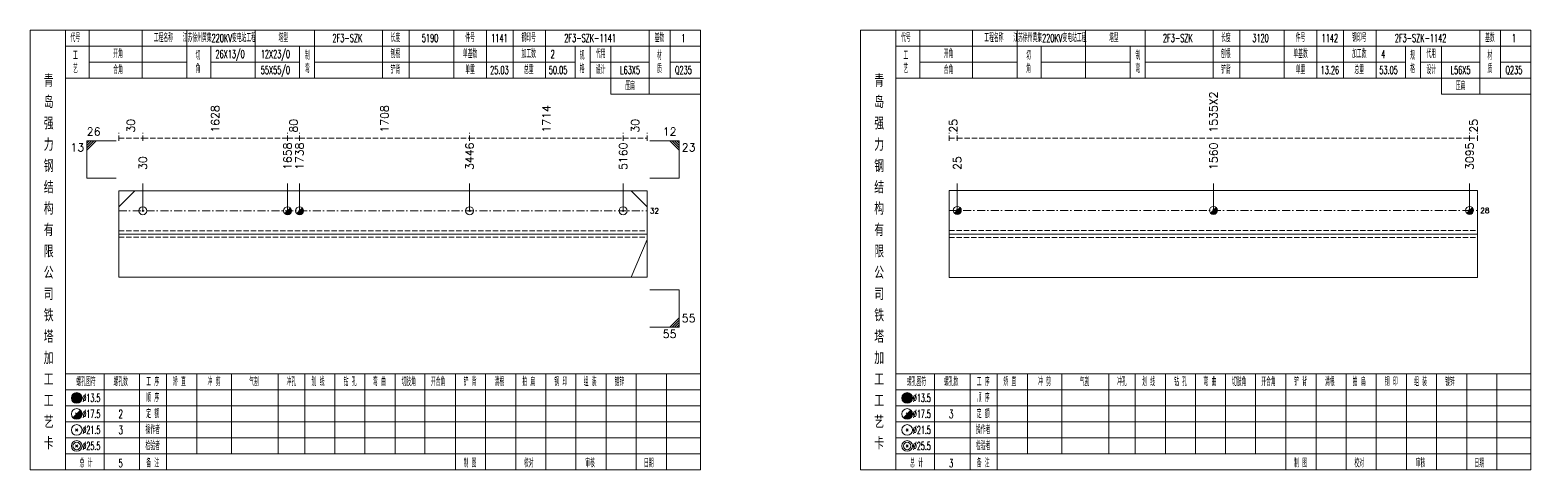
# Model space of a CAD drawing. Extents: x 0 to 4623, y -1159 to 4890.
# Drawn here: x 12 to 575, y -1159 to -994 of the extents above; entities that cross this region are included whole.
import ezdxf
from ezdxf.enums import TextEntityAlignment as Align

# ---------------------------------------------------------------- set-up
doc = ezdxf.new("R2010")
doc.units = 0
doc.header["$MEASUREMENT"] = 0
doc.linetypes.add('一点画线', pattern=[5.2, 3, -1, 0.2, -1])
doc.linetypes.add('虚线', pattern=[2.75, 2, -0.75])
doc.layers.get('0').update_dxf_attribs({"linetype": 'CONTINUOUS', "lineweight": 25})
for name, color, linetype, lineweight in [('1', 7, 'CONTINUOUS', 25), ('4', 7, 'CONTINUOUS', 25), ('5', 7, 'CONTINUOUS', 25)]:
    doc.layers.add(name, color=color, linetype=linetype, lineweight=lineweight)
doc.styles.get("Standard").update_dxf_attribs({"font": 'simplex.shx', "width": 0.7, "height": 3, "bigfont": 'gbhzfs.shx'})

# ---------------------------------------------------------------- blocks, each defined once
blk = doc.blocks.new('孔21.5')
at = {"layer": '5', "color": 7, "linetype": 'Continuous', "lineweight": 13}
for p, q in [((-0.2, -0.2), (0.2, 0.2)), ((-0.2, 0.2), (0.2, -0.2))]:
    blk.add_line(p, q, dxfattribs=at)
blk.add_circle((0, 0), 1, dxfattribs=at)
blk = doc.blocks.new('孔17.5')
at = {"layer": '5', "color": 7, "linetype": 'Continuous', "lineweight": 13}
for p, q in [((-0.707, -0.707), (0.707, 0.707)), ((-0.2, 0.2), (0.2, -0.2))]:
    blk.add_line(p, q, dxfattribs=at)
blk.add_circle((0, 0), 1, dxfattribs=at)
for radius in [0.9, 0.8, 0.7, 0.6, 0.5, 0.4, 0.3, 0.2, 0.1]:
    blk.add_arc((0, 0), radius, 225, 45, dxfattribs=at)

msp = doc.modelspace()

# ---------------------------------------------------------------- linework, layer by layer
at = {"color": 7, "linetype": 'Continuous', "lineweight": 13}
for p, q in [((33.109, -1035.011), (44.109, -1035.011)), ((33.109, -1049.011), (33.109, -1035.011)), ((33.984, -1035.011), (33.109, -1035.886)), ((34.859, -1035.011), (33.109, -1036.761)), ((35.734, -1035.011), (33.109, -1037.636)), ((36.609, -1035.011), (33.109, -1038.511)), ((255.209, -1035.011), (244.209, -1035.011)), ((251.709, -1035.011), (255.209, -1038.511)), ((252.584, -1035.011), (255.209, -1037.636)), ((253.459, -1035.011), (255.209, -1036.761)), ((254.334, -1035.011), (255.209, -1035.886)), ((255.209, -1049.011), (255.209, -1035.011)), ((33.109, -1049.011), (44.109, -1049.011)), ((54.109, -1061.32), (54.109, -1051.011)), ((108.394, -1061.32), (108.394, -1051.011)), ((112.894, -1061.32), (112.894, -1051.011)), ((176.642, -1061.32), (176.642, -1051.011)), ((234.209, -1061.32), (234.209, -1051.011)), ((255.209, -1049.011), (244.209, -1049.011)), ((359.509, -1061.172), (359.509, -1051.011)), ((455.559, -1061.172), (455.559, -1051.011)), ((551.609, -1061.172), (551.609, -1051.011)), ((45.109, -1059.82), (51.109, -1053.82)), ((243.209, -1059.82), (237.209, -1053.82)), ((243.209, -1072.067), (237.209, -1086.201)), ((255.209, -1091.011), (244.209, -1091.011)), ((255.209, -1091.011), (255.209, -1105.011)), ((251.709, -1105.011), (255.209, -1101.511)), ((252.584, -1105.011), (255.209, -1102.386)), ((255.209, -1105.011), (244.209, -1105.011)), ((253.459, -1105.011), (255.209, -1103.261)), ((254.334, -1105.011), (255.209, -1104.136))]:
    msp.add_line(p, q, dxfattribs=at)
at = {"color": 8, "linetype": '虚线', "lineweight": 9}
for p, q in [((45.109, -1035.011), (45.109, -1032.011)), ((45.109, -1034.011), (54.109, -1034.011)), ((54.109, -1035.011), (54.109, -1032.011)), ((54.109, -1035.011), (54.109, -1032.011)), ((54.109, -1034.011), (108.394, -1034.011)), ((108.394, -1035.011), (108.394, -1032.011)), ((108.394, -1035.011), (108.394, -1032.011)), ((108.394, -1034.011), (112.894, -1034.011)), ((112.894, -1035.011), (112.894, -1032.011)), ((112.894, -1035.011), (112.894, -1032.011)), ((112.894, -1034.011), (176.642, -1034.011)), ((176.642, -1035.011), (176.642, -1032.011)), ((176.642, -1035.011), (176.642, -1032.011)), ((176.642, -1034.011), (234.209, -1034.011)), ((234.209, -1035.011), (234.209, -1032.011)), ((234.209, -1035.011), (234.209, -1032.011)), ((234.209, -1034.011), (243.209, -1034.011)), ((243.209, -1035.011), (243.209, -1032.011)), ((356.509, -1035.011), (356.509, -1032.011)), ((356.509, -1034.011), (359.509, -1034.011)), ((359.509, -1035.011), (359.509, -1032.011)), ((359.509, -1035.011), (359.509, -1032.011)), ((359.509, -1034.011), (551.609, -1034.011)), ((551.609, -1035.011), (551.609, -1032.011)), ((551.609, -1035.011), (551.609, -1032.011)), ((551.609, -1034.011), (554.609, -1034.011)), ((554.609, -1035.011), (554.609, -1032.011))]:
    msp.add_line(p, q, dxfattribs=at)
at = {"color": 7, "linetype": 'Continuous', "lineweight": 18}
for p, q in [((45.109, -1053.82), (45.109, -1086.201)), ((45.109, -1053.82), (243.209, -1053.82)), ((243.209, -1053.82), (243.209, -1086.201)), ((356.509, -1053.672), (356.509, -1086.35)), ((356.509, -1053.672), (554.609, -1053.672)), ((554.609, -1053.672), (554.609, -1086.35)), ((45.109, -1070.011), (243.209, -1070.011)), ((356.509, -1070.011), (554.609, -1070.011))]:
    msp.add_line(p, q, dxfattribs=at)
at = {"color": 3, "linetype": '一点画线', "lineweight": 13}
for p, q in [((45.109, -1061.32), (243.209, -1061.32)), ((356.509, -1061.172), (554.609, -1061.172))]:
    msp.add_line(p, q, dxfattribs=at)
at = {"color": 1, "linetype": '虚线', "lineweight": 18}
for p, q in [((45.109, -1068.82), (243.209, -1068.82)), ((356.509, -1068.672), (554.609, -1068.672)), ((45.109, -1071.201), (243.209, -1071.201)), ((356.509, -1071.35), (554.609, -1071.35))]:
    msp.add_line(p, q, dxfattribs=at)
at = {"layer": '1', "color": 7, "linetype": 'Continuous', "lineweight": 18}
for p, q in [((45.109, -1086.201), (243.209, -1086.201)), ((356.509, -1086.35), (554.609, -1086.35))]:
    msp.add_line(p, q, dxfattribs=at)
at = {"layer": '4', "color": 1, "linetype": 'Continuous', "lineweight": 18}
for p, q in [((25.109, -1158.511), (25.109, -993.511)), ((34.009, -1011.511), (34.009, -993.511)), ((53.809, -1011.511), (53.809, -993.511)), ((70.609, -1011.511), (70.609, -993.511)), ((96.209, -1011.511), (96.209, -993.511)), ((118.509, -1011.511), (118.509, -993.511)), ((144.009, -1011.511), (144.009, -993.511)), ((154.009, -1011.511), (154.009, -993.511)), ((170.709, -1011.511), (170.709, -993.511)), ((182.909, -1011.511), (182.909, -993.511)), ((192.909, -1011.511), (192.909, -993.511)), ((205.109, -1011.511), (205.109, -993.511)), ((244.009, -1017.511), (244.009, -993.511)), ((251.809, -1011.511), (251.809, -993.511)), ((336.509, -1158.511), (336.509, -993.511)), ((345.409, -1011.511), (345.409, -993.511)), ((365.209, -1011.511), (365.209, -993.511)), ((382.009, -1011.511), (382.009, -993.511)), ((407.609, -1011.511), (407.609, -993.511)), ((429.909, -1011.511), (429.909, -993.511)), ((455.409, -1011.511), (455.409, -993.511)), ((465.409, -1011.511), (465.409, -993.511)), ((482.109, -1011.511), (482.109, -993.511)), ((494.309, -1011.511), (494.309, -993.511)), ((504.309, -1011.511), (504.309, -993.511)), ((516.509, -1011.511), (516.509, -993.511)), ((555.409, -1017.511), (555.409, -993.511)), ((563.209, -1011.511), (563.209, -993.511)), ((25.109, -999.511), (263.209, -999.511)), ((79.609, -1011.511), (79.609, -999.511)), ((112.909, -1011.511), (112.909, -999.511)), ((216.209, -1011.511), (216.209, -999.511)), ((221.809, -1011.511), (221.809, -999.511)), ((229.609, -1017.511), (229.609, -999.511)), ((336.509, -999.511), (574.609, -999.511)), ((391.009, -1011.511), (391.009, -999.511)), ((424.309, -1011.511), (424.309, -999.511)), ((527.609, -1011.511), (527.609, -999.511)), ((533.209, -1011.511), (533.209, -999.511)), ((541.009, -1017.511), (541.009, -999.511)), ((34.009, -1005.511), (70.609, -1005.511)), ((79.609, -1005.511), (112.909, -1005.511)), ((118.509, -1005.511), (216.209, -1005.511)), ((221.809, -1005.511), (244.009, -1005.511)), ((251.809, -1005.511), (263.209, -1005.511)), ((345.409, -1005.511), (382.009, -1005.511)), ((391.009, -1005.511), (424.309, -1005.511)), ((429.909, -1005.511), (527.609, -1005.511)), ((533.209, -1005.511), (555.409, -1005.511)), ((563.209, -1005.511), (574.609, -1005.511)), ((25.109, -1011.511), (263.209, -1011.511)), ((336.509, -1011.511), (574.609, -1011.511)), ((229.609, -1017.511), (263.209, -1017.511)), ((541.009, -1017.511), (574.609, -1017.511)), ((25.109, -1122.511), (263.209, -1122.511)), ((39.609, -1158.511), (39.609, -1122.511)), ((52.909, -1158.511), (52.909, -1122.511)), ((63.009, -1158.511), (63.009, -1122.511)), ((74.409, -1152.511), (74.409, -1122.511)), ((87.309, -1152.511), (87.309, -1122.511)), ((104.909, -1152.511), (104.909, -1122.511)), ((114.809, -1152.511), (114.809, -1122.511)), ((126.109, -1152.511), (126.109, -1122.511)), ((137.409, -1152.511), (137.409, -1122.511)), ((148.709, -1152.511), (148.709, -1122.511)), ((159.909, -1152.511), (159.909, -1122.511)), ((171.309, -1152.511), (171.309, -1122.511)), ((182.609, -1152.511), (182.609, -1122.511)), ((193.909, -1152.511), (193.909, -1122.511)), ((205.209, -1152.511), (205.209, -1122.511)), ((216.509, -1152.511), (216.509, -1122.511)), ((227.809, -1152.511), (227.809, -1122.511)), ((239.109, -1152.511), (239.109, -1122.511)), ((250.409, -1152.511), (250.409, -1122.511)), ((336.509, -1122.511), (574.609, -1122.511)), ((351.009, -1158.511), (351.009, -1122.511)), ((364.309, -1158.511), (364.309, -1122.511)), ((374.409, -1158.511), (374.409, -1122.511)), ((385.809, -1152.511), (385.809, -1122.511)), ((398.709, -1152.511), (398.709, -1122.511)), ((416.309, -1152.511), (416.309, -1122.511)), ((426.209, -1152.511), (426.209, -1122.511)), ((437.509, -1152.511), (437.509, -1122.511)), ((448.809, -1152.511), (448.809, -1122.511)), ((460.109, -1152.511), (460.109, -1122.511)), ((471.309, -1152.511), (471.309, -1122.511)), ((482.709, -1152.511), (482.709, -1122.511)), ((494.009, -1152.511), (494.009, -1122.511)), ((505.309, -1152.511), (505.309, -1122.511)), ((516.609, -1152.511), (516.609, -1122.511)), ((527.909, -1152.511), (527.909, -1122.511)), ((539.209, -1152.511), (539.209, -1122.511)), ((550.509, -1152.511), (550.509, -1122.511)), ((561.809, -1152.511), (561.809, -1122.511)), ((25.109, -1128.511), (263.209, -1128.511)), ((336.509, -1128.511), (574.609, -1128.511)), ((25.109, -1134.511), (263.209, -1134.511)), ((336.509, -1134.511), (574.609, -1134.511)), ((25.109, -1140.511), (263.209, -1140.511)), ((336.509, -1140.511), (574.609, -1140.511)), ((25.109, -1146.511), (263.209, -1146.511)), ((336.509, -1146.511), (574.609, -1146.511)), ((25.109, -1152.511), (263.209, -1152.511)), ((171.309, -1158.511), (171.309, -1152.511)), ((182.609, -1158.511), (182.609, -1152.511)), ((193.909, -1158.511), (193.909, -1152.511)), ((205.209, -1158.511), (205.209, -1152.511)), ((216.509, -1158.511), (216.509, -1152.511)), ((227.809, -1158.511), (227.809, -1152.511)), ((239.109, -1158.511), (239.109, -1152.511)), ((250.409, -1158.511), (250.409, -1152.511)), ((336.509, -1152.511), (574.609, -1152.511)), ((482.709, -1158.511), (482.709, -1152.511)), ((494.009, -1158.511), (494.009, -1152.511)), ((505.309, -1158.511), (505.309, -1152.511)), ((516.609, -1158.511), (516.609, -1152.511)), ((527.909, -1158.511), (527.909, -1152.511)), ((539.209, -1158.511), (539.209, -1152.511)), ((550.509, -1158.511), (550.509, -1152.511)), ((561.809, -1158.511), (561.809, -1152.511))]:
    msp.add_line(p, q, dxfattribs=at)
at = {"layer": '4', "color": 7, "linetype": 'Continuous', "lineweight": 13}
for p, q in [((27.895, -1138.925), (30.723, -1136.097)), ((29.109, -1131.711), (29.509, -1131.311)), ((29.509, -1131.711), (29.109, -1131.311)), ((339.295, -1138.925), (342.123, -1136.097)), ((340.509, -1131.711), (340.909, -1131.311)), ((340.909, -1131.711), (340.509, -1131.311)), ((28.909, -1137.111), (29.709, -1137.911)), ((340.309, -1137.111), (341.109, -1137.911)), ((28.909, -1143.911), (29.709, -1143.111)), ((28.909, -1143.111), (29.709, -1143.911)), ((340.309, -1143.911), (341.109, -1143.111)), ((340.309, -1143.111), (341.109, -1143.911)), ((28.909, -1149.911), (29.709, -1149.111)), ((28.909, -1149.111), (29.709, -1149.911)), ((340.309, -1149.911), (341.109, -1149.111)), ((340.309, -1149.111), (341.109, -1149.911))]:
    msp.add_line(p, q, dxfattribs=at)
at = {"layer": '4', "color": 1, "linetype": 'Continuous', "lineweight": 18}
for points in [[(11.809, -993.511), (11.809, -1158.511), (263.209, -1158.511), (263.209, -993.511)], [(323.209, -993.511), (323.209, -1158.511), (574.609, -1158.511), (574.609, -993.511)]]:
    msp.add_lwpolyline(points, close=True, dxfattribs=at)
at = {"layer": '4', "color": 7, "linetype": 'Continuous', "lineweight": 13}
for centre, radius in [((29.309, -1131.511), 2), ((29.309, -1131.511), 1.8), ((29.309, -1131.511), 1.6), ((29.309, -1131.511), 1.4), ((29.309, -1131.511), 1.2), ((29.309, -1131.511), 1), ((29.309, -1131.511), 0.8), ((29.309, -1131.511), 0.6), ((29.309, -1131.511), 0.4), ((340.709, -1131.511), 2), ((340.709, -1131.511), 1.8), ((340.709, -1131.511), 1.6), ((340.709, -1131.511), 1.4), ((340.709, -1131.511), 1.2), ((340.709, -1131.511), 1), ((340.709, -1131.511), 0.8), ((340.709, -1131.511), 0.6), ((340.709, -1131.511), 0.4), ((29.309, -1137.511), 2), ((29.309, -1131.511), 0.2), ((340.709, -1137.511), 2), ((340.709, -1131.511), 0.2), ((29.309, -1143.511), 2), ((340.709, -1143.511), 2), ((29.309, -1149.511), 2), ((29.309, -1149.511), 1.4), ((340.709, -1149.511), 2), ((340.709, -1149.511), 1.4)]:
    msp.add_circle(centre, radius, dxfattribs=at)
for centre, radius in [((29.309, -1137.511), 1.8), ((29.309, -1137.511), 1.6), ((29.309, -1137.511), 1.4), ((29.309, -1137.511), 1.2), ((29.309, -1137.511), 1), ((340.709, -1137.511), 1.8), ((340.709, -1137.511), 1.6), ((340.709, -1137.511), 1.4), ((340.709, -1137.511), 1.2), ((340.709, -1137.511), 1), ((29.309, -1137.511), 0.8), ((29.309, -1137.511), 0.6), ((29.309, -1137.511), 0.4), ((29.309, -1137.511), 0.2), ((340.709, -1137.511), 0.8), ((340.709, -1137.511), 0.6), ((340.709, -1137.511), 0.4), ((340.709, -1137.511), 0.2)]:
    msp.add_arc(centre, radius, 225, 45, dxfattribs=at)

# ---------------------------------------------------------------- block references
at = {"color": 7, "linetype": 'Continuous', "lineweight": 13, "xscale": 1.5, "yscale": 1.5, "zscale": 1.5}
for name, p in [('孔21.5', (54.109, -1061.32)), ('孔17.5', (108.394, -1061.32)), ('孔17.5', (112.894, -1061.32)), ('孔21.5', (176.642, -1061.32)), ('孔21.5', (234.209, -1061.32)), ('孔17.5', (359.509, -1061.172)), ('孔17.5', (455.559, -1061.172)), ('孔17.5', (551.609, -1061.172))]:
    msp.add_blockref(name, p, dxfattribs=at)

# ---------------------------------------------------------------- texts
at = {"color": 8, "linetype": 'Continuous', "lineweight": 9}
for s, p in [('1535X2', (455.559, -1032.011)), ('1628', (81.252, -1032.011)), ('1708', (144.768, -1032.011)), ('1714', (205.425, -1032.011)), ('30', (49.609, -1032.011)), ('80', (110.644, -1032.011)), ('30', (238.709, -1032.011)), ('25', (358.009, -1032.011)), ('25', (553.109, -1032.011))]:
    msp.add_text(s, height=3, rotation=90, dxfattribs=at).set_placement(p, align=Align.MIDDLE_LEFT)
at = {"color": 7, "linetype": 'Continuous', "lineweight": 13}
for s, p in [('26', (33.109, -1034.011)), ('55', (256.209, -1104.011))]:
    msp.add_text(s, height=3, dxfattribs=at).set_placement(p, align=Align.BOTTOM_LEFT)
msp.add_text('12', height=3, dxfattribs=at).set_placement((254.209, -1034.011), align=Align.BOTTOM_RIGHT)
for s, p in [('13', (32.109, -1036.011)), ('55', (254.209, -1106.011))]:
    msp.add_text(s, height=3, dxfattribs=at).set_placement(p, align=Align.TOP_RIGHT)
for s, p in [('1658', (108.394, -1046.011)), ('1738', (112.894, -1046.011)), ('3446', (176.642, -1046.011)), ('5160', (234.209, -1046.011)), ('1560', (455.559, -1046.011)), ('3095', (551.609, -1046.011)), ('30', (54.109, -1046.011)), ('25', (359.509, -1046.011))]:
    msp.add_text(s, height=3, rotation=90, dxfattribs=at).set_placement(p, align=Align.MIDDLE_LEFT)
msp.add_text('23', height=3, dxfattribs=at).set_placement((256.209, -1036.011), align=Align.TOP_LEFT)
for s, p in [('32', (244.209, -1061.32)), ('28', (555.609, -1061.172))]:
    msp.add_text(s, height=2, dxfattribs=at).set_placement(p, align=Align.MIDDLE_LEFT)
at = {"layer": '4', "color": 1, "linetype": 'Continuous', "lineweight": 13}
for s, height, width, p in [('代号', 3, 0.6, (28.809, -996.511)), ('工程名称', 3, 0.6, (61.809, -996.511)), ('江苏徐州黄集220KV变电站工程', 3, 0.6, (82.809, -996.511)), ('塔型', 3, 0.6, (106.809, -996.511)), ('2F3-SZK', 3, 0.6, (130.809, -996.511)), ('长度', 3, 0.6, (148.809, -996.511)), ('5190', 3, 0.6, (161.809, -996.511)), ('件号', 3, 0.6, (176.809, -996.511)), ('1141', 3, 0.6, (187.809, -996.511)), ('钢印号', 3, 0.6, (198.809, -996.511)), ('2F3-SZK-1141', 3, 0.6, (221.809, -996.511)), ('基数', 3, 0.6, (247.809, -996.511)), ('1', 3, 0.6, (256.809, -996.511)), ('代号', 3, 0.6, (340.209, -996.511)), ('工程名称', 3, 0.6, (373.209, -996.511)), ('江苏徐州黄集220KV变电站工程', 3, 0.6, (394.209, -996.511)), ('塔型', 3, 0.6, (418.209, -996.511)), ('2F3-SZK', 3, 0.6, (442.209, -996.511)), ('长度', 3, 0.6, (460.209, -996.511)), ('3120', 3, 0.6, (473.209, -996.511)), ('件号', 3, 0.6, (488.209, -996.511)), ('1142', 3, 0.6, (499.209, -996.511)), ('钢印号', 3, 0.6, (510.209, -996.511)), ('2F3-SZK-1142', 3, 0.6, (533.209, -996.511)), ('基数', 3, 0.6, (559.209, -996.511)), ('1', 3, 0.6, (568.209, -996.511)), ('工', 3, 0.6, (28.809, -1003.111)), ('开角', 3, 0.6, (44.809, -1002.511)), ('切', 3, 0.6, (74.809, -1003.111)), ('26X13/0', 3, 0.6, (86.809, -1002.511)), ('12X23/0', 3, 0.6, (103.809, -1002.511)), ('制', 3, 0.6, (115.809, -1003.111)), ('刨根', 3, 0.6, (148.809, -1002.511)), ('单基数', 3, 0.6, (176.809, -1002.511)), ('加工数', 3, 0.6, (198.809, -1002.511)), ('2', 3, 0.6, (207.809, -1002.511)), ('规', 3, 0.6, (218.809, -1003.111)), ('代用', 3, 0.6, (225.809, -1002.511)), ('材', 3, 0.6, (247.809, -1003.111)), ('工', 3, 0.6, (340.209, -1003.111)), ('开角', 3, 0.6, (356.209, -1002.511)), ('切', 3, 0.6, (386.209, -1003.111)), ('制', 3, 0.6, (427.209, -1003.111)), ('刨根', 3, 0.6, (460.209, -1002.511)), ('单基数', 3, 0.6, (488.209, -1002.511)), ('加工数', 3, 0.6, (510.209, -1002.511)), ('4', 3, 0.6, (519.209, -1002.511)), ('规', 3, 0.6, (530.209, -1003.111)), ('代用', 3, 0.6, (537.209, -1002.511)), ('材', 3, 0.6, (559.209, -1003.111)), ('艺', 3, 0.6, (28.809, -1008.111)), ('合角', 3, 0.6, (44.809, -1008.511)), ('角', 3, 0.6, (74.809, -1008.111)), ('55X55/0', 3, 0.6, (103.809, -1008.511)), ('弯', 3, 0.6, (115.809, -1008.111)), ('铲背', 3, 0.6, (148.809, -1008.511)), ('单重', 3, 0.6, (176.809, -1008.511)), ('25.03', 3, 0.6, (187.809, -1008.511)), ('总重', 3, 0.6, (198.809, -1008.511)), ('50.05', 3, 0.6, (209.809, -1008.511)), ('格', 3, 0.6, (218.809, -1008.111)), ('设计', 3, 0.6, (225.809, -1008.511)), ('L63X5', 3, 0.6, (236.809, -1008.511)), ('质', 3, 0.6, (247.809, -1008.111)), ('Q235', 3, 0.6, (256.809, -1008.511)), ('艺', 3, 0.6, (340.209, -1008.111)), ('合角', 3, 0.6, (356.209, -1008.511)), ('角', 3, 0.6, (386.209, -1008.111)), ('弯', 3, 0.6, (427.209, -1008.111)), ('铲背', 3, 0.6, (460.209, -1008.511)), ('单重', 3, 0.6, (488.209, -1008.511)), ('13.26', 3, 0.6, (499.209, -1008.511)), ('总重', 3, 0.6, (510.209, -1008.511)), ('53.05', 3, 0.6, (521.209, -1008.511)), ('格', 3, 0.6, (530.209, -1008.111)), ('设计', 3, 0.6, (537.209, -1008.511)), ('L56X5', 3, 0.6, (548.209, -1008.511)), ('质', 3, 0.6, (559.209, -1008.111)), ('Q235', 3, 0.6, (568.209, -1008.511)), ('青', 4.6, 0.8, (18.809, -1012.511)), ('压扁', 3, 0.6, (236.809, -1014.511)), ('青', 4.6, 0.8, (330.209, -1012.511)), ('压扁', 3, 0.6, (548.209, -1014.511)), ('岛', 4.6, 0.8, (18.809, -1020.511)), ('岛', 4.6, 0.8, (330.209, -1020.511)), ('强', 4.6, 0.8, (18.809, -1028.511)), ('强', 4.6, 0.8, (330.209, -1028.511)), ('力', 4.6, 0.8, (18.809, -1036.511)), ('力', 4.6, 0.8, (330.209, -1036.511)), ('钢', 4.6, 0.8, (18.809, -1044.511)), ('钢', 4.6, 0.8, (330.209, -1044.511)), ('结', 4.6, 0.8, (18.809, -1052.511)), ('结', 4.6, 0.8, (330.209, -1052.511)), ('构', 4.6, 0.8, (18.809, -1060.511)), ('构', 4.6, 0.8, (330.209, -1060.511)), ('有', 4.6, 0.8, (18.809, -1068.511)), ('有', 4.6, 0.8, (330.209, -1068.511)), ('限', 4.6, 0.8, (18.809, -1076.511)), ('限', 4.6, 0.8, (330.209, -1076.511)), ('公', 4.6, 0.8, (18.809, -1084.511)), ('公', 4.6, 0.8, (330.209, -1084.511)), ('司', 4.6, 0.8, (18.809, -1092.511)), ('司', 4.6, 0.8, (330.209, -1092.511)), ('铁', 4.6, 0.8, (18.809, -1100.511)), ('铁', 4.6, 0.8, (330.209, -1100.511)), ('塔', 4.6, 0.8, (18.809, -1108.511)), ('塔', 4.6, 0.8, (330.209, -1108.511)), ('加', 4.6, 0.8, (18.809, -1116.511)), ('加', 4.6, 0.8, (330.209, -1116.511)), ('工', 4.6, 0.8, (18.809, -1124.511)), ('螺孔图符', 3, 0.6, (32.809, -1125.511)), ('螺孔数', 3, 0.6, (45.809, -1125.511)), ('工 序', 3, 0.6, (57.809, -1125.511)), ('矫 直', 3, 0.6, (67.809, -1125.511)), ('冲 剪', 3, 0.6, (80.809, -1125.511)), ('气割', 3, 0.6, (95.809, -1125.511)), ('冲孔', 3, 0.6, (109.809, -1125.511)), ('划 线', 3, 0.6, (119.809, -1125.511)), ('钻 孔', 3, 0.6, (131.809, -1125.511)), ('弯 曲', 3, 0.6, (142.809, -1125.511)), ('切肢角', 3, 0.6, (153.809, -1125.511)), ('开合角', 3, 0.6, (164.809, -1125.511)), ('铲 背', 3, 0.6, (176.809, -1125.511)), ('清根', 3, 0.6, (187.809, -1125.511)), ('拍 扁', 3, 0.6, (198.809, -1125.511)), ('钢 印', 3, 0.6, (210.809, -1125.511)), ('组 装', 3, 0.6, (221.809, -1125.511)), ('镀锌', 3, 0.6, (232.809, -1125.511)), ('工', 4.6, 0.8, (330.209, -1124.511)), ('螺孔图符', 3, 0.6, (344.209, -1125.511)), ('螺孔数', 3, 0.6, (357.209, -1125.511)), ('工 序', 3, 0.6, (369.209, -1125.511)), ('矫 直', 3, 0.6, (379.209, -1125.511)), ('冲 剪', 3, 0.6, (392.209, -1125.511)), ('气割', 3, 0.6, (407.209, -1125.511)), ('冲孔', 3, 0.6, (421.209, -1125.511)), ('划 线', 3, 0.6, (431.209, -1125.511)), ('钻 孔', 3, 0.6, (443.209, -1125.511)), ('弯 曲', 3, 0.6, (454.209, -1125.511)), ('切肢角', 3, 0.6, (465.209, -1125.511)), ('开合角', 3, 0.6, (476.209, -1125.511)), ('铲 背', 3, 0.6, (488.209, -1125.511)), ('清根', 3, 0.6, (499.209, -1125.511)), ('拍 扁', 3, 0.6, (510.209, -1125.511)), ('钢 印', 3, 0.6, (522.209, -1125.511)), ('组 装', 3, 0.6, (533.209, -1125.511)), ('镀锌', 3, 0.6, (544.209, -1125.511)), ('工', 4.6, 0.8, (18.809, -1132.511)), ('%%C13.5', 3, 0.5, (34.809, -1131.511)), ('顺 序', 3, 0.6, (57.809, -1131.511)), ('工', 4.6, 0.8, (330.209, -1132.511)), ('%%C13.5', 3, 0.5, (346.209, -1131.511)), ('顺 序', 3, 0.6, (369.209, -1131.511)), ('%%C17.5', 3, 0.5, (34.809, -1137.511)), ('2', 3.2, 0.6, (45.809, -1137.511)), ('定 额', 3, 0.6, (57.809, -1137.511)), ('%%C17.5', 3, 0.5, (346.209, -1137.511)), ('3', 3.2, 0.6, (357.209, -1137.511)), ('定 额', 3, 0.6, (369.209, -1137.511)), ('艺', 4.6, 0.8, (18.809, -1140.511)), ('%%C21.5', 3, 0.5, (34.809, -1143.511)), ('3', 3.2, 0.6, (45.809, -1143.511)), ('操作者', 3, 0.6, (57.809, -1143.511)), ('艺', 4.6, 0.8, (330.209, -1140.511)), ('%%C21.5', 3, 0.5, (346.209, -1143.511)), ('操作者', 3, 0.6, (369.209, -1143.511)), ('卡', 4.6, 0.8, (18.809, -1148.511)), ('%%C25.5', 3, 0.5, (34.809, -1149.511)), ('检验者', 3, 0.6, (57.809, -1149.511)), ('卡', 4.6, 0.8, (330.209, -1148.511)), ('%%C25.5', 3, 0.5, (346.209, -1149.511)), ('检验者', 3, 0.6, (369.209, -1149.511)), ('总 计', 3, 0.6, (32.809, -1156.011)), ('5', 3, 0.6, (45.809, -1156.011)), ('备 注', 3, 0.6, (57.809, -1156.011)), ('制 图', 3, 0.6, (176.809, -1156.011)), ('校对', 3, 0.6, (198.809, -1156.011)), ('审核', 3, 0.6, (221.809, -1156.011)), ('日期', 3, 0.6, (243.809, -1156.011)), ('总 计', 3, 0.6, (344.209, -1156.011)), ('3', 3, 0.6, (357.209, -1156.011)), ('备 注', 3, 0.6, (369.209, -1156.011)), ('制 图', 3, 0.6, (488.209, -1156.011)), ('校对', 3, 0.6, (510.209, -1156.011)), ('审核', 3, 0.6, (533.209, -1156.011)), ('日期', 3, 0.6, (555.209, -1156.011))]:
    msp.add_text(s, height=height, dxfattribs=dict(at, width=width)).set_placement(p, align=Align.MIDDLE_CENTER)

doc.saveas('drawing.dxf')
